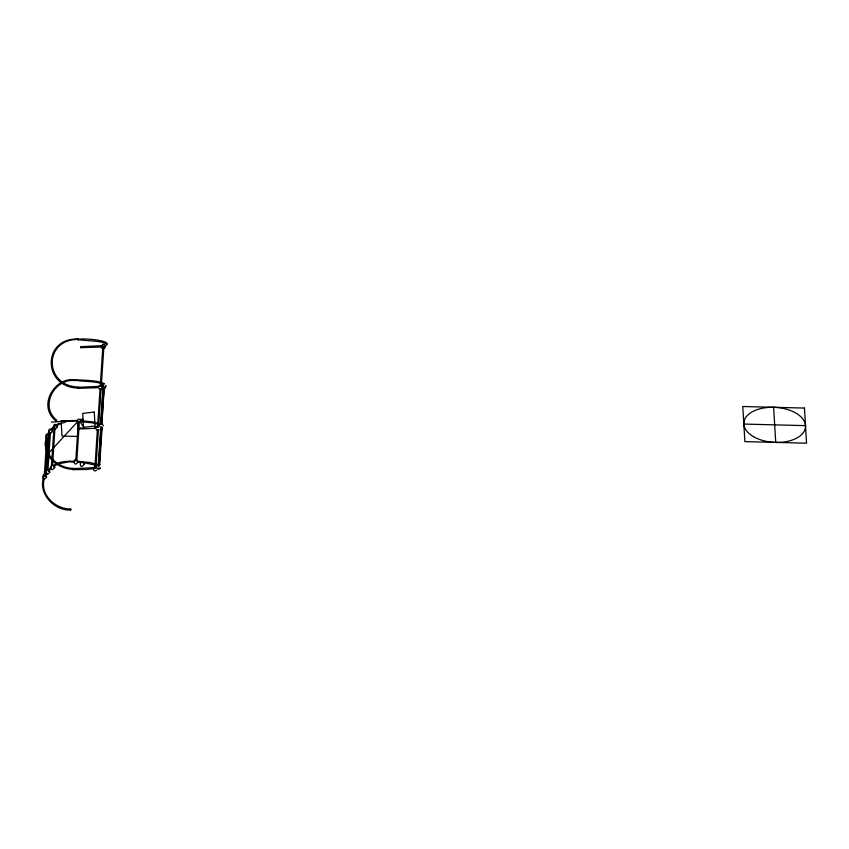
<?xml version="1.0" encoding="UTF-8"?>
<svg xmlns="http://www.w3.org/2000/svg" width="849" height="849" viewBox="0 0 849 849"><rect width="100%" height="100%" fill="white"/><g stroke="black" fill="none" stroke-linecap="round" stroke-linejoin="round"><path stroke-width="1.27" d="M70.255 461.41L70.149 461.941L73.714 462.089M72.887 420.669L72.887 420.807M73.428 468.468L73.343 469.401L73.428 468.393M70.138 461.4L74.967 461.124M72.844 420.382L72.929 420.754M56.098 421.04C36.125 405.196 56.331 375.661 75.465 380.012C79.392 381.763 96.043 380.83 102.973 384.141M78.617 387.038C43.702 386.316 43.331 339.027 78.278 339.441C81.345 340.863 99.163 340.322 105.647 343.484M44.275 475.875L46.886 436.237M45.4 474.633L47.831 437.638M46.886 470.548L49.475 431.165M47.915 470.622L50.42 432.555M51.407 466.791L53.986 427.663M52.521 465.56L55.015 427.737M75.773 460.752L78.331 421.889M76.803 460.827L79.36 421.964M94.886 467.544L97.391 429.562M97.561 426.941L100.065 388.959M100.235 386.337L102.994 344.418L104.024 344.492L102.994 344.418M95.916 467.619L98.42 429.636M98.59 427.015L101.095 389.033M101.264 386.412L103.843 347.114M100.723 423.492L103.047 388.057M100.798 424.33L103.376 384.99M98.229 465.316L100.776 426.75M98.643 464.934L98.898 461.06M99.237 455.892L99.747 448.145M100.086 442.976L100.596 435.229M101.753 423.566L104.077 388.131M99.259 465.39L101.784 426.676M101.827 424.404L104.321 386.38M99.673 465.008L102.124 427.482M78.278 339.95C76.336 337.202 118.52 340.407 104.289 346.328M75.497 379.949L75.519 380.564M53.423 465.708C56.979 461.676 68.291 461.092 70.234 461.283C67.665 462.885 57.159 462.599 53.402 466.939M78.724 387.537L78.745 387.611M46.048 437.744L45.124 444.123L46.133 450.543M46.854 439.251C42.991 454.831 58.454 468.436 73.269 468.361M44.35 478.698C39.606 494.564 55.227 509.124 70.594 509.018M102.58 387.579C101.753 392.387 95.47 386.836 100.15 385.446C101.774 386.475 105.966 390.232 105.923 385.319M101.891 385.839L102.06 385.117M99.216 425.561L99.789 424.267M49.284 436.662C44.965 442.69 44.222 430.167 49.221 435.622M102.135 427.556L101.466 427.79M80.995 347.666L81.026 346.679L80.984 347.666M47.151 435.42L48.796 431.918M48.075 435.855L49.656 432.481M46.122 472.575C34.777 489.3 52.033 510.801 70.446 510.026M45.39 476.512L46.982 473.137M100.532 468.096L99.418 469.179L97.614 469.094M102.188 385.319L101.647 387.059L103.111 388.715M96.319 426.729C94.589 428.395 97.115 431.324 99.025 429.838M98.166 466.526L98.94 466.409M50.558 429.934L53.232 426.92L58.974 423.184M51.354 430.57L53.901 427.694M47.884 470.59L50.558 467.587M48.68 471.227L51.227 468.361M49.953 451.71L78.055 421.168M101.986 345.129C98.261 348.663 106.878 350.52 104.979 345.776M97.115 464.923L98.272 464.297L99.949 464.764M96.669 470.197C92.997 473.381 91.639 465.156 96.139 466.971M56.076 426.283L59.409 424.118L65.882 421.921M100.108 423.98L102.283 423.853L103.366 425.774M96.637 426.442L98.824 426.315M99.821 468.032L97.614 468.16M106.39 344.492C105.87 343.951 107.791 344.376 105.425 343.367M104.045 388.768L105.361 387.94L105.743 386.38M77.949 419.215L79.732 419.3M102.018 345.681L81.196 346.657M99.344 386.348L78.522 387.314M94.663 427.344L98.675 426.665M93.995 467.661L73.173 468.627M96.266 468.308L86.651 469.476L73.152 469.646M100.118 347.039L81.175 347.676M97.55 387.685L78.501 388.333M94.876 428.342L78.172 429M78.172 338.953C41.442 337.976 42.959 387.972 78.469 388.046M75.572 380.617C54.389 377.826 39.203 406.416 56.809 420.297M51.46 422.102L77.63 420.308M78.193 427.992L82.884 428.023M743.841 424.065L805.51 425.636M80.506 419.364L83.075 419.427M80.029 420.573L92.743 421.889L100.744 423.916M79.955 421.592L92.573 422.898L100.076 424.68M77.355 461.23L90.068 462.546L98.07 464.573M77.28 462.249L81.759 462.62M84.009 462.801L97.624 465.454M73.12 469.37C63.622 468.998 54.378 464.467 48.955 456.518M103.207 383.143C96.149 379.991 79.36 380.161 75.519 379.726M80.411 422.314L84.826 428.628M46.706 451.742L47.831 454.13M78.225 338.942L78.161 339.94M773.63 407.287L775.721 442.403M78.14 339.345L78.193 339.069M72.908 469.094L72.961 469.646L72.908 469.094M78.384 387.728L78.31 388.333L78.384 387.728M70.669 509.962L70.754 509.05L70.669 509.878M52.458 431.472C46.95 439.23 47.777 423.227 52.458 431.472M46.663 477.021C41.155 484.779 41.983 468.775 46.663 477.021M49.783 472.129C44.275 479.887 45.103 463.883 49.783 472.129M57.488 426.76C51.991 434.518 52.808 418.515 57.488 426.76M54.814 467.417C49.316 475.175 50.133 459.182 54.814 467.417M78.14 461.877C72.643 469.635 73.46 453.642 78.14 461.877M84.157 464.212C78.649 471.97 79.477 455.977 84.157 464.212M103.493 383.61L104.501 383.759L103.493 383.61M100.564 428.193L101.562 428.342L100.564 428.193M94.25 412.041L82.724 413.41L83.552 427.344L95.077 425.975L94.25 412.041M804.459 408.072L742.79 406.512L744.881 441.629L806.55 443.189L804.459 408.072M77.45 421.051L61.096 420.637L62.009 436.057L78.363 436.471L77.45 421.051M753.604 436.715A30.893 17.5 3.8 0 0 804.725 430.146A30.893 17.5 3.8 0 0 765.681 407.69A30.893 17.5 3.8 0 0 753.604 436.715"/></g></svg>
